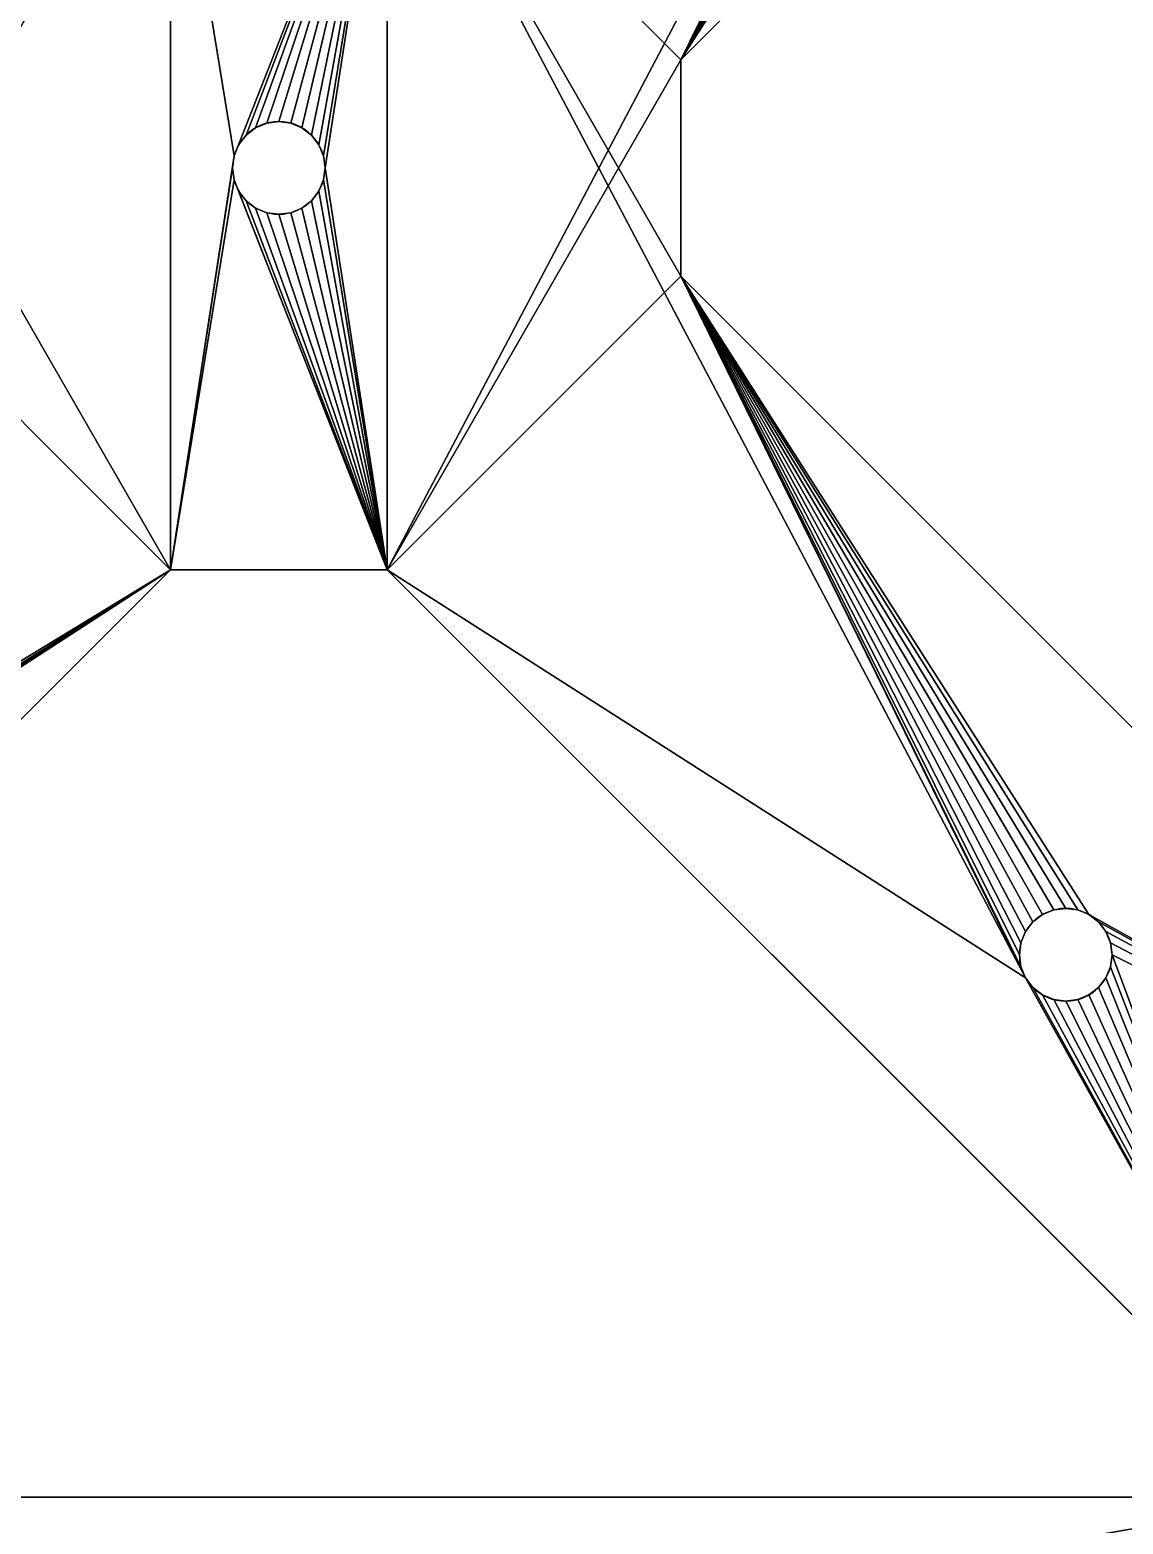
# Model space of a CAD drawing. Extents: x 0 to 166, y 0 to 166.
# Drawn here: x 74.95 to 110.31, y 39.13 to 87.46 of the extents above; entities that cross this region are included whole.
import ezdxf

# ---------------------------------------------------------------- set-up
doc = ezdxf.new("R2010")
doc.units = 0
doc.header["$MEASUREMENT"] = 0
doc.layers.get('0').update_dxf_attribs({"color": 13, "linetype": 'CONTINUOUS'})

msp = doc.modelspace()

# ---------------------------------------------------------------- linework, layer by layer
for p, q in [((126, 116.5), (96, 86.5)), ((126, 116.5, 2), (96, 86.5, 2)), ((96, 86.5), (96, 79.5)), ((96, 86.5), (96, 86.5, 2)), ((96, 86.5, 2), (96, 79.5, 2)), ((82.25, 84.299), (82.25, 84.299, 2)), ((82.612, 84.449), (82.612, 84.449, 2)), ((83, 84.5), (83, 84.5, 2)), ((83.388, 84.449), (83.388, 84.449, 2)), ((83.75, 84.299), (83.75, 84.299, 2)), ((81.701, 83.75), (81.701, 83.75, 2)), ((81.939, 84.061), (81.939, 84.061, 2)), ((84.061, 84.061), (84.061, 84.061, 2)), ((84.299, 83.75), (84.299, 83.75, 2)), ((81.551, 83.388), (81.551, 83.388, 2)), ((84.449, 83.388), (84.449, 83.388, 2)), ((81.5, 83), (81.5, 83, 2)), ((84.5, 83), (84.5, 83, 2)), ((81.551, 82.612), (81.551, 82.612, 2)), ((81.701, 82.25), (81.701, 82.25, 2)), ((84.299, 82.25), (84.299, 82.25, 2)), ((84.449, 82.612), (84.449, 82.612, 2)), ((81.939, 81.939), (81.939, 81.939, 2)), ((82.25, 81.701), (82.25, 81.701, 2)), ((83.75, 81.701), (83.75, 81.701, 2)), ((84.061, 81.939), (84.061, 81.939, 2)), ((82.612, 81.551), (82.612, 81.551, 2)), ((83, 81.5), (83, 81.5, 2)), ((83.388, 81.551), (83.388, 81.551, 2)), ((96, 79.5), (96, 79.5, 2)), ((96, 79.5), (126, 49.5)), ((96, 79.5, 2), (126, 49.5, 2)), ((79.5, 70), (49.5, 40)), ((79.5, 70, 2), (49.5, 40, 2)), ((86.5, 70), (79.5, 70)), ((86.5, 70, 2), (79.5, 70, 2)), ((79.5, 70), (79.5, 70, 2)), ((86.5, 70), (116.5, 40)), ((86.5, 70, 2), (116.5, 40, 2)), ((86.5, 70), (86.5, 70, 2)), ((108.068, 58.993), (108.068, 58.993, 2)), ((108.456, 59.044), (108.456, 59.044, 2)), ((108.844, 58.993), (108.844, 58.993, 2)), ((107.395, 58.605), (107.395, 58.605, 2)), ((107.706, 58.843), (107.706, 58.843, 2)), ((109.206, 58.843), (109.206, 58.843, 2)), ((109.517, 58.605), (109.517, 58.605, 2)), ((107.157, 58.294), (107.157, 58.294, 2)), ((109.755, 58.294), (109.755, 58.294, 2)), ((106.956, 57.544), (106.956, 57.544, 2)), ((107.007, 57.932), (107.007, 57.932, 2)), ((109.905, 57.932), (109.905, 57.932, 2)), ((109.956, 57.544), (109.956, 57.544, 2)), ((107.007, 57.156), (107.007, 57.156, 2)), ((109.905, 57.156), (109.905, 57.156, 2)), ((107.157, 56.794), (107.157, 56.794, 2)), ((109.755, 56.794), (109.755, 56.794, 2)), ((107.395, 56.483), (107.395, 56.483, 2)), ((107.706, 56.245), (107.706, 56.245, 2)), ((108.068, 56.095), (108.068, 56.095, 2)), ((108.844, 56.095), (108.844, 56.095, 2)), ((109.206, 56.245), (109.206, 56.245, 2)), ((109.517, 56.483), (109.517, 56.483, 2)), ((108.456, 56.044), (108.456, 56.044, 2)), ((116.5, 40), (49.5, 40)), ((116.5, 40, 2), (49.5, 40, 2))]:
    msp.add_line(p, q)
for centre in [(83, 83), (83, 83, 2)]:
    msp.add_circle(centre, 83)
at = {"extrusion": (0, 0, -1)}
for centre in [(-83, 83, -2), (-83, 83), (-108.456, 57.544), (-108.456, 57.544, -2)]:
    msp.add_circle(centre, 1.5, dxfattribs=at)

# ---------------------------------------------------------------- meshes
mesh = msp.add_polyface()
corners = [(49.5, 126), (56.095, 108.844), (56.044, 108.456), (58.294, 109.755), (79.5, 96), (58.605, 109.517), (58.843, 109.206), (58.993, 108.844), (59.044, 108.456), (70, 86.5), (70, 79.5), (42.341, 121.537), (42.652, 121.299), (43.014, 121.149), (43.402, 121.098), (43.79, 121.149), (44.152, 121.299), (44.463, 121.537), (44.701, 121.848), (44.851, 122.21), (44.902, 122.598), (56.245, 107.706), (56.095, 108.068), (56.483, 107.395), (56.794, 107.157), (57.156, 107.007), (57.544, 106.956), (57.932, 107.007), (58.294, 107.157), (58.605, 107.395), (58.843, 107.706), (58.993, 108.068), (79.5, 70), (81.551, 83.388), (86.5, 96), (81.701, 83.75), (81.939, 84.061), (82.25, 84.299), (82.612, 84.449)]
mesh.append_faces([[corners[k] for k in face] for face in [(3, 4, 5), (5, 4, 6), (6, 4, 7), (7, 4, 8), (9, 4, 10), (21, 20, 22), (22, 0, 2), (33, 34, 35), (35, 34, 36), (36, 34, 37), (37, 34, 38)]], dxfattribs={"vtx0": -1, "vtx1": -1})
mesh.append_faces([[corners[k] for k in face] for face in [(8, 4, 9), (9, 20, 21), (32, 4, 33)]], dxfattribs={"vtx0": -1, "vtx1": -1, "vtx2": -1})
mesh.append_faces([[corners[k] for k in face] for face in [(0, 1, 2), (3, 0, 4), (9, 11, 12), (9, 12, 13), (9, 13, 14), (9, 14, 15), (9, 15, 16), (9, 16, 17), (9, 17, 18), (9, 18, 19), (9, 19, 20), (9, 21, 23), (9, 23, 24), (9, 24, 25), (9, 25, 26), (9, 26, 27), (9, 27, 28), (9, 28, 29), (9, 29, 30), (9, 30, 31), (9, 31, 8), (33, 4, 34)]], dxfattribs={"vtx0": -1, "vtx2": -1})
mesh = msp.add_polyface()
corners = [(70, 86.5, 2), (79.5, 70, 2), (79.5, 96, 2), (81.551, 83.388, 2), (86.5, 96, 2), (81.701, 83.75, 2), (81.939, 84.061, 2), (82.25, 84.299, 2), (82.612, 84.449, 2), (42.341, 121.537, 2), (42.652, 121.299, 2), (43.014, 121.149, 2), (43.402, 121.098, 2), (43.79, 121.149, 2), (44.152, 121.299, 2), (44.463, 121.537, 2), (44.701, 121.848, 2), (44.851, 122.21, 2), (44.902, 122.598, 2), (56.245, 107.706, 2), (56.095, 108.068, 2), (49.5, 126, 2), (56.044, 108.456, 2), (56.483, 107.395, 2), (56.794, 107.157, 2), (57.156, 107.007, 2), (57.544, 106.956, 2), (57.932, 107.007, 2), (58.294, 107.157, 2), (58.605, 107.395, 2), (58.843, 107.706, 2), (58.993, 108.068, 2), (59.044, 108.456, 2), (58.294, 109.755, 2), (56.095, 108.844, 2), (58.605, 109.517, 2), (58.843, 109.206, 2), (58.993, 108.844, 2)]
mesh.append_faces([[corners[k] for k in face] for face in [(2, 3, 4), (9, 0, 10), (10, 0, 11), (11, 0, 12), (12, 0, 13), (13, 0, 14), (14, 0, 15), (15, 0, 16), (16, 0, 17), (17, 0, 18), (19, 0, 23), (23, 0, 24), (24, 0, 25), (25, 0, 26), (26, 0, 27), (27, 0, 28), (28, 0, 29), (29, 0, 30), (30, 0, 31), (31, 0, 32), (21, 33, 2), (34, 21, 22)]], dxfattribs={"vtx0": -1, "vtx1": -1})
mesh.append_faces([[corners[k] for k in face] for face in [(0, 1, 2), (2, 1, 3), (18, 0, 19), (2, 32, 0)]], dxfattribs={"vtx0": -1, "vtx1": -1, "vtx2": -1})
mesh.append_faces([[corners[k] for k in face] for face in [(4, 3, 5), (4, 5, 6), (4, 6, 7), (4, 7, 8), (18, 19, 20), (21, 20, 22), (2, 33, 35), (2, 35, 36), (2, 36, 37), (2, 37, 32)]], dxfattribs={"vtx0": -1, "vtx2": -1})
mesh = msp.add_polyface()
corners = [(96, 86.5), (109.206, 107.157), (126, 116.5), (108.844, 107.007), (108.456, 106.956), (108.068, 107.007), (107.706, 107.157), (107.395, 107.395), (107.157, 107.706), (107.007, 108.068), (106.956, 108.456), (109.517, 107.395), (109.755, 107.706), (109.905, 108.068), (109.956, 108.456), (116.5, 126), (86.5, 70), (86.5, 96), (107.157, 109.206), (107.007, 108.844), (107.395, 109.517), (107.706, 109.755), (108.068, 109.905), (108.456, 109.956), (108.844, 109.905), (109.206, 109.755), (109.517, 109.517), (109.755, 109.206), (109.905, 108.844), (82.612, 84.449), (83, 84.5), (83.388, 84.449), (83.75, 84.299), (84.061, 84.061), (84.299, 83.75), (84.449, 83.388), (84.5, 83)]
mesh.append_faces([[corners[k] for k in face] for face in [(0, 1, 2), (1, 0, 3), (3, 0, 4), (4, 0, 5), (5, 0, 6), (6, 0, 7), (7, 0, 8), (8, 0, 9), (9, 0, 10), (18, 15, 20), (20, 15, 21), (21, 15, 22), (22, 15, 23), (23, 15, 24), (24, 15, 25), (25, 15, 26), (26, 15, 27), (27, 15, 28), (28, 15, 14), (29, 17, 30), (30, 17, 31), (31, 17, 32), (32, 17, 33), (33, 17, 34), (34, 17, 35), (35, 17, 36)]], dxfattribs={"vtx0": -1, "vtx1": -1})
mesh.append_faces([[corners[k] for k in face] for face in [(2, 14, 15), (16, 17, 18), (16, 18, 0)]], dxfattribs={"vtx0": -1, "vtx1": -1, "vtx2": -1})
mesh.append_faces([[corners[k] for k in face] for face in [(2, 1, 11), (2, 11, 12), (2, 12, 13), (2, 13, 14), (18, 17, 15), (0, 18, 19), (0, 19, 10)]], dxfattribs={"vtx0": -1, "vtx2": -1})
mesh = msp.add_polyface()
corners = [(86.5, 96, 2), (82.612, 84.449, 2), (83, 84.5, 2), (83.388, 84.449, 2), (83.75, 84.299, 2), (84.061, 84.061, 2), (84.299, 83.75, 2), (84.449, 83.388, 2), (84.5, 83, 2), (107.157, 109.206, 2), (116.5, 126, 2), (96, 86.5, 2), (96, 79.5, 2), (107.007, 108.844, 2), (106.956, 108.456, 2), (107.395, 109.517, 2), (107.706, 109.755, 2), (108.068, 109.905, 2), (108.456, 109.956, 2), (108.844, 109.905, 2), (109.206, 109.755, 2), (109.517, 109.517, 2), (109.755, 109.206, 2), (109.905, 108.844, 2), (109.956, 108.456, 2), (107.007, 108.068, 2), (107.157, 107.706, 2), (107.395, 107.395, 2), (107.706, 107.157, 2), (108.068, 107.007, 2), (108.456, 106.956, 2), (108.844, 107.007, 2), (109.206, 107.157, 2), (126, 116.5, 2), (109.517, 107.395, 2), (109.755, 107.706, 2), (109.905, 108.068, 2)]
mesh.append_faces([[corners[k] for k in face] for face in [(0, 9, 10), (11, 0, 12), (9, 11, 13), (13, 11, 14), (25, 11, 26), (26, 11, 27), (27, 11, 28), (28, 11, 29), (29, 11, 30), (30, 11, 31), (31, 11, 32), (32, 33, 34), (34, 33, 35), (35, 33, 36), (36, 33, 24)]], dxfattribs={"vtx0": -1, "vtx1": -1})
mesh.append_faces([[corners[k] for k in face] for face in [(9, 0, 11), (24, 33, 10)]], dxfattribs={"vtx0": -1, "vtx1": -1, "vtx2": -1})
mesh.append_faces([[corners[k] for k in face] for face in [(0, 1, 2), (0, 2, 3), (0, 3, 4), (0, 4, 5), (0, 5, 6), (0, 6, 7), (0, 7, 8), (10, 9, 15), (10, 15, 16), (10, 16, 17), (10, 17, 18), (10, 18, 19), (10, 19, 20), (10, 20, 21), (10, 21, 22), (10, 22, 23), (10, 23, 24), (11, 25, 14), (32, 11, 33)]], dxfattribs={"vtx0": -1, "vtx2": -1})
mesh = msp.add_polyface()
corners = [(126, 116.5), (96, 86.5, 2), (96, 86.5), (126, 116.5, 2)]
mesh.append_faces([[corners[k] for k in face] for face in [(0, 1, 2), (1, 0, 3)]], dxfattribs={"vtx0": -1})
mesh = msp.add_polyface()
corners = [(79.5, 70), (81.551, 82.612), (86.5, 70), (81.5, 83), (81.701, 82.25), (81.939, 81.939), (82.25, 81.701), (82.612, 81.551), (42.652, 44.701), (70, 79.5), (43.014, 44.851), (43.402, 44.902), (43.79, 44.851), (44.152, 44.701), (44.463, 44.463), (44.701, 44.152), (44.851, 43.79), (44.902, 43.402), (56.245, 58.294), (56.095, 57.932), (49.5, 40), (56.044, 57.544), (56.483, 58.605), (56.794, 58.843), (57.156, 58.993), (57.544, 59.044), (57.932, 58.993), (58.294, 58.843), (58.605, 58.605), (58.843, 58.294), (58.993, 57.932), (59.044, 57.544), (58.294, 56.245), (56.095, 57.156), (58.605, 56.483), (58.843, 56.794), (58.993, 57.156), (79.5, 96), (81.551, 83.388)]
mesh.append_faces([[corners[k] for k in face] for face in [(0, 1, 2), (1, 0, 3), (8, 9, 10), (10, 9, 11), (11, 9, 12), (12, 9, 13), (13, 9, 14), (14, 9, 15), (15, 9, 16), (16, 9, 17), (18, 9, 22), (22, 9, 23), (23, 9, 24), (24, 9, 25), (25, 9, 26), (26, 9, 27), (27, 9, 28), (28, 9, 29), (29, 9, 30), (30, 9, 31), (20, 32, 0), (33, 20, 21)]], dxfattribs={"vtx0": -1, "vtx1": -1})
mesh.append_faces([[corners[k] for k in face] for face in [(17, 9, 18), (0, 31, 9), (0, 9, 37)]], dxfattribs={"vtx0": -1, "vtx1": -1, "vtx2": -1})
mesh.append_faces([[corners[k] for k in face] for face in [(2, 1, 4), (2, 4, 5), (2, 5, 6), (2, 6, 7), (17, 18, 19), (20, 19, 21), (0, 32, 34), (0, 34, 35), (0, 35, 36), (0, 36, 31), (0, 38, 3)]], dxfattribs={"vtx0": -1, "vtx2": -1})
mesh = msp.add_polyface()
corners = [(86.5, 70), (82.612, 81.551), (83, 81.5), (83.388, 81.551), (83.75, 81.701), (84.061, 81.939), (84.299, 82.25), (84.449, 82.612), (84.5, 83), (86.5, 96), (107.157, 56.794), (116.5, 40), (96, 79.5), (96, 86.5), (107.007, 57.156), (106.956, 57.544), (107.395, 56.483), (107.706, 56.245), (108.068, 56.095), (108.456, 56.044), (108.844, 56.095), (109.206, 56.245), (109.517, 56.483), (109.755, 56.794), (109.905, 57.156), (109.956, 57.544), (107.007, 57.932), (107.157, 58.294), (107.395, 58.605), (107.706, 58.843), (108.068, 58.993), (108.456, 59.044), (108.844, 58.993), (109.206, 58.843), (126, 49.5), (109.517, 58.605), (109.755, 58.294), (109.905, 57.932)]
mesh.append_faces([[corners[k] for k in face] for face in [(0, 10, 11), (12, 0, 13), (10, 12, 14), (14, 12, 15), (26, 12, 27), (27, 12, 28), (28, 12, 29), (29, 12, 30), (30, 12, 31), (31, 12, 32), (32, 12, 33), (33, 34, 35), (35, 34, 36), (36, 34, 37), (37, 34, 25)]], dxfattribs={"vtx0": -1, "vtx1": -1})
mesh.append_faces([[corners[k] for k in face] for face in [(0, 8, 9), (10, 0, 12)]], dxfattribs={"vtx0": -1, "vtx1": -1, "vtx2": -1})
mesh.append_faces([[corners[k] for k in face] for face in [(0, 1, 2), (0, 2, 3), (0, 3, 4), (0, 4, 5), (0, 5, 6), (0, 6, 7), (0, 7, 8), (11, 10, 16), (11, 16, 17), (11, 17, 18), (11, 18, 19), (11, 19, 20), (11, 20, 21), (11, 21, 22), (11, 22, 23), (11, 23, 24), (11, 24, 25), (12, 26, 15), (33, 12, 34)]], dxfattribs={"vtx0": -1, "vtx2": -1})
mesh = msp.add_polyface()
corners = [(86.5, 96, 2), (84.5, 83, 2), (86.5, 70, 2), (107.157, 56.794, 2), (116.5, 40, 2), (96, 79.5, 2), (107.007, 57.156, 2), (106.956, 57.544, 2), (107.395, 56.483, 2), (107.706, 56.245, 2), (108.068, 56.095, 2), (108.456, 56.044, 2), (108.844, 56.095, 2), (109.206, 56.245, 2), (109.517, 56.483, 2), (109.755, 56.794, 2), (109.905, 57.156, 2), (109.956, 57.544, 2), (109.206, 58.843, 2), (126, 49.5, 2), (108.844, 58.993, 2), (108.456, 59.044, 2), (108.068, 58.993, 2), (107.706, 58.843, 2), (107.395, 58.605, 2), (107.157, 58.294, 2), (107.007, 57.932, 2), (109.517, 58.605, 2), (109.755, 58.294, 2), (109.905, 57.932, 2), (82.612, 81.551, 2), (83, 81.5, 2), (83.388, 81.551, 2), (83.75, 81.701, 2), (84.061, 81.939, 2), (84.299, 82.25, 2), (84.449, 82.612, 2)]
mesh.append_faces([[corners[k] for k in face] for face in [(3, 4, 8), (8, 4, 9), (9, 4, 10), (10, 4, 11), (11, 4, 12), (12, 4, 13), (13, 4, 14), (14, 4, 15), (15, 4, 16), (16, 4, 17), (5, 18, 19), (18, 5, 20), (20, 5, 21), (21, 5, 22), (22, 5, 23), (23, 5, 24), (24, 5, 25), (25, 5, 26), (26, 5, 7), (30, 2, 31), (31, 2, 32), (32, 2, 33), (33, 2, 34), (34, 2, 35), (35, 2, 36), (36, 2, 1)]], dxfattribs={"vtx0": -1, "vtx1": -1})
mesh.append_faces([[corners[k] for k in face] for face in [(0, 1, 2), (0, 2, 3), (0, 3, 5)]], dxfattribs={"vtx0": -1, "vtx1": -1, "vtx2": -1})
mesh.append_faces([[corners[k] for k in face] for face in [(3, 2, 4), (5, 3, 6), (5, 6, 7), (19, 18, 27), (19, 27, 28), (19, 28, 29), (19, 29, 17)]], dxfattribs={"vtx0": -1, "vtx2": -1})
mesh = msp.add_polyface()
corners = [(49.5, 40, 2), (56.095, 57.156, 2), (56.044, 57.544, 2), (58.294, 56.245, 2), (79.5, 70, 2), (58.605, 56.483, 2), (58.843, 56.794, 2), (58.993, 57.156, 2), (59.044, 57.544, 2), (70, 79.5, 2), (70, 86.5, 2), (81.551, 83.388, 2), (81.5, 83, 2), (81.551, 82.612, 2), (86.5, 70, 2), (81.701, 82.25, 2), (81.939, 81.939, 2), (82.25, 81.701, 2), (82.612, 81.551, 2), (42.652, 44.701, 2), (43.014, 44.851, 2), (43.402, 44.902, 2), (43.79, 44.851, 2), (44.152, 44.701, 2), (44.463, 44.463, 2), (44.701, 44.152, 2), (44.851, 43.79, 2), (44.902, 43.402, 2), (56.245, 58.294, 2), (56.095, 57.932, 2), (56.483, 58.605, 2), (56.794, 58.843, 2), (57.156, 58.993, 2), (57.544, 59.044, 2), (57.932, 58.993, 2), (58.294, 58.843, 2), (58.605, 58.605, 2), (58.843, 58.294, 2), (58.993, 57.932, 2)]
mesh.append_faces([[corners[k] for k in face] for face in [(3, 4, 5), (5, 4, 6), (6, 4, 7), (7, 4, 8), (9, 4, 10), (11, 4, 12), (13, 14, 15), (15, 14, 16), (16, 14, 17), (17, 14, 18), (28, 27, 29), (29, 0, 2)]], dxfattribs={"vtx0": -1, "vtx1": -1})
mesh.append_faces([[corners[k] for k in face] for face in [(8, 4, 9), (9, 27, 28)]], dxfattribs={"vtx0": -1, "vtx1": -1, "vtx2": -1})
mesh.append_faces([[corners[k] for k in face] for face in [(0, 1, 2), (3, 0, 4), (4, 13, 12), (13, 4, 14), (9, 19, 20), (9, 20, 21), (9, 21, 22), (9, 22, 23), (9, 23, 24), (9, 24, 25), (9, 25, 26), (9, 26, 27), (9, 28, 30), (9, 30, 31), (9, 31, 32), (9, 32, 33), (9, 33, 34), (9, 34, 35), (9, 35, 36), (9, 36, 37), (9, 37, 38), (9, 38, 8)]], dxfattribs={"vtx0": -1, "vtx2": -1})
mesh = msp.add_polyface()
corners = [(96, 86.5), (96, 79.5, 2), (96, 79.5), (96, 86.5, 2)]
mesh.append_faces([[corners[k] for k in face] for face in [(0, 1, 2), (1, 0, 3)]], dxfattribs={"vtx0": -1})
mesh = msp.add_polyface()
corners = [(82.25, 84.299, 2), (81.939, 84.061), (82.25, 84.299), (81.939, 84.061, 2)]
mesh.append_faces([[corners[k] for k in face] for face in [(0, 1, 2), (1, 0, 3)]], dxfattribs={"vtx0": -1})
mesh = msp.add_polyface()
corners = [(82.612, 84.449, 2), (82.25, 84.299), (82.612, 84.449), (82.25, 84.299, 2)]
mesh.append_faces([[corners[k] for k in face] for face in [(0, 1, 2), (1, 0, 3)]], dxfattribs={"vtx0": -1})
mesh = msp.add_polyface()
corners = [(83, 84.5, 2), (82.612, 84.449), (83, 84.5), (82.612, 84.449, 2)]
mesh.append_faces([[corners[k] for k in face] for face in [(0, 1, 2), (1, 0, 3)]], dxfattribs={"vtx0": -1})
mesh = msp.add_polyface()
corners = [(83.388, 84.449, 2), (83, 84.5), (83.388, 84.449), (83, 84.5, 2)]
mesh.append_faces([[corners[k] for k in face] for face in [(0, 1, 2), (1, 0, 3)]], dxfattribs={"vtx0": -1})
mesh = msp.add_polyface()
corners = [(83.75, 84.299, 2), (83.388, 84.449), (83.75, 84.299), (83.388, 84.449, 2)]
mesh.append_faces([[corners[k] for k in face] for face in [(0, 1, 2), (1, 0, 3)]], dxfattribs={"vtx0": -1})
mesh = msp.add_polyface()
corners = [(84.061, 84.061, 2), (83.75, 84.299), (84.061, 84.061), (83.75, 84.299, 2)]
mesh.append_faces([[corners[k] for k in face] for face in [(0, 1, 2), (1, 0, 3)]], dxfattribs={"vtx0": -1})
mesh = msp.add_polyface()
corners = [(81.701, 83.75), (81.551, 83.388, 2), (81.551, 83.388), (81.701, 83.75, 2)]
mesh.append_faces([[corners[k] for k in face] for face in [(0, 1, 2), (1, 0, 3)]], dxfattribs={"vtx0": -1})
mesh = msp.add_polyface()
corners = [(81.939, 84.061), (81.701, 83.75, 2), (81.701, 83.75), (81.939, 84.061, 2)]
mesh.append_faces([[corners[k] for k in face] for face in [(0, 1, 2), (1, 0, 3)]], dxfattribs={"vtx0": -1})
mesh = msp.add_polyface()
corners = [(84.061, 84.061, 2), (84.299, 83.75), (84.299, 83.75, 2), (84.061, 84.061)]
mesh.append_faces([[corners[k] for k in face] for face in [(0, 1, 2), (1, 0, 3)]], dxfattribs={"vtx0": -1})
mesh = msp.add_polyface()
corners = [(84.299, 83.75, 2), (84.449, 83.388), (84.449, 83.388, 2), (84.299, 83.75)]
mesh.append_faces([[corners[k] for k in face] for face in [(0, 1, 2), (1, 0, 3)]], dxfattribs={"vtx0": -1})
mesh = msp.add_polyface()
corners = [(81.551, 83.388), (81.5, 83, 2), (81.5, 83), (81.551, 83.388, 2)]
mesh.append_faces([[corners[k] for k in face] for face in [(0, 1, 2), (1, 0, 3)]], dxfattribs={"vtx0": -1})
mesh = msp.add_polyface()
corners = [(84.449, 83.388, 2), (84.5, 83), (84.5, 83, 2), (84.449, 83.388)]
mesh.append_faces([[corners[k] for k in face] for face in [(0, 1, 2), (1, 0, 3)]], dxfattribs={"vtx0": -1})
mesh = msp.add_polyface()
corners = [(81.5, 83), (81.551, 82.612, 2), (81.551, 82.612), (81.5, 83, 2)]
mesh.append_faces([[corners[k] for k in face] for face in [(0, 1, 2), (1, 0, 3)]], dxfattribs={"vtx0": -1})
mesh = msp.add_polyface()
corners = [(84.5, 83, 2), (84.449, 82.612), (84.449, 82.612, 2), (84.5, 83)]
mesh.append_faces([[corners[k] for k in face] for face in [(0, 1, 2), (1, 0, 3)]], dxfattribs={"vtx0": -1})
mesh = msp.add_polyface()
corners = [(81.551, 82.612), (81.701, 82.25, 2), (81.701, 82.25), (81.551, 82.612, 2)]
mesh.append_faces([[corners[k] for k in face] for face in [(0, 1, 2), (1, 0, 3)]], dxfattribs={"vtx0": -1})
mesh = msp.add_polyface()
corners = [(81.701, 82.25), (81.939, 81.939, 2), (81.939, 81.939), (81.701, 82.25, 2)]
mesh.append_faces([[corners[k] for k in face] for face in [(0, 1, 2), (1, 0, 3)]], dxfattribs={"vtx0": -1})
mesh = msp.add_polyface()
corners = [(84.299, 82.25, 2), (84.061, 81.939), (84.061, 81.939, 2), (84.299, 82.25)]
mesh.append_faces([[corners[k] for k in face] for face in [(0, 1, 2), (1, 0, 3)]], dxfattribs={"vtx0": -1})
mesh = msp.add_polyface()
corners = [(84.449, 82.612, 2), (84.299, 82.25), (84.299, 82.25, 2), (84.449, 82.612)]
mesh.append_faces([[corners[k] for k in face] for face in [(0, 1, 2), (1, 0, 3)]], dxfattribs={"vtx0": -1})
mesh = msp.add_polyface()
corners = [(81.939, 81.939, 2), (82.25, 81.701), (81.939, 81.939), (82.25, 81.701, 2)]
mesh.append_faces([[corners[k] for k in face] for face in [(0, 1, 2), (1, 0, 3)]], dxfattribs={"vtx0": -1})
mesh = msp.add_polyface()
corners = [(82.25, 81.701, 2), (82.612, 81.551), (82.25, 81.701), (82.612, 81.551, 2)]
mesh.append_faces([[corners[k] for k in face] for face in [(0, 1, 2), (1, 0, 3)]], dxfattribs={"vtx0": -1})
mesh = msp.add_polyface()
corners = [(83.388, 81.551, 2), (83.75, 81.701), (83.388, 81.551), (83.75, 81.701, 2)]
mesh.append_faces([[corners[k] for k in face] for face in [(0, 1, 2), (1, 0, 3)]], dxfattribs={"vtx0": -1})
mesh = msp.add_polyface()
corners = [(83.75, 81.701, 2), (84.061, 81.939), (83.75, 81.701), (84.061, 81.939, 2)]
mesh.append_faces([[corners[k] for k in face] for face in [(0, 1, 2), (1, 0, 3)]], dxfattribs={"vtx0": -1})
mesh = msp.add_polyface()
corners = [(82.612, 81.551, 2), (83, 81.5), (82.612, 81.551), (83, 81.5, 2)]
mesh.append_faces([[corners[k] for k in face] for face in [(0, 1, 2), (1, 0, 3)]], dxfattribs={"vtx0": -1})
mesh = msp.add_polyface()
corners = [(83, 81.5, 2), (83.388, 81.551), (83, 81.5), (83.388, 81.551, 2)]
mesh.append_faces([[corners[k] for k in face] for face in [(0, 1, 2), (1, 0, 3)]], dxfattribs={"vtx0": -1})
mesh = msp.add_polyface()
corners = [(96, 79.5), (126, 49.5, 2), (126, 49.5), (96, 79.5, 2)]
mesh.append_faces([[corners[k] for k in face] for face in [(0, 1, 2), (1, 0, 3)]], dxfattribs={"vtx0": -1})
mesh = msp.add_polyface()
corners = [(79.5, 70, 2), (49.5, 40), (79.5, 70), (49.5, 40, 2)]
mesh.append_faces([[corners[k] for k in face] for face in [(0, 1, 2), (1, 0, 3)]], dxfattribs={"vtx0": -1})
mesh = msp.add_polyface()
corners = [(86.5, 70, 2), (79.5, 70), (86.5, 70), (79.5, 70, 2)]
mesh.append_faces([[corners[k] for k in face] for face in [(0, 1, 2), (1, 0, 3)]], dxfattribs={"vtx0": -1})
mesh = msp.add_polyface()
corners = [(86.5, 70, 2), (116.5, 40), (116.5, 40, 2), (86.5, 70)]
mesh.append_faces([[corners[k] for k in face] for face in [(0, 1, 2), (1, 0, 3)]], dxfattribs={"vtx0": -1})
mesh = msp.add_polyface()
corners = [(108.068, 58.993, 2), (107.706, 58.843), (108.068, 58.993), (107.706, 58.843, 2)]
mesh.append_faces([[corners[k] for k in face] for face in [(0, 1, 2), (1, 0, 3)]], dxfattribs={"vtx0": -1})
mesh = msp.add_polyface()
corners = [(108.456, 59.044, 2), (108.068, 58.993), (108.456, 59.044), (108.068, 58.993, 2)]
mesh.append_faces([[corners[k] for k in face] for face in [(0, 1, 2), (1, 0, 3)]], dxfattribs={"vtx0": -1})
mesh = msp.add_polyface()
corners = [(108.844, 58.993, 2), (108.456, 59.044), (108.844, 58.993), (108.456, 59.044, 2)]
mesh.append_faces([[corners[k] for k in face] for face in [(0, 1, 2), (1, 0, 3)]], dxfattribs={"vtx0": -1})
mesh = msp.add_polyface()
corners = [(109.206, 58.843, 2), (108.844, 58.993), (109.206, 58.843), (108.844, 58.993, 2)]
mesh.append_faces([[corners[k] for k in face] for face in [(0, 1, 2), (1, 0, 3)]], dxfattribs={"vtx0": -1})
mesh = msp.add_polyface()
corners = [(107.395, 58.605), (107.157, 58.294, 2), (107.157, 58.294), (107.395, 58.605, 2)]
mesh.append_faces([[corners[k] for k in face] for face in [(0, 1, 2), (1, 0, 3)]], dxfattribs={"vtx0": -1})
mesh = msp.add_polyface()
corners = [(107.706, 58.843, 2), (107.395, 58.605), (107.706, 58.843), (107.395, 58.605, 2)]
mesh.append_faces([[corners[k] for k in face] for face in [(0, 1, 2), (1, 0, 3)]], dxfattribs={"vtx0": -1})
mesh = msp.add_polyface()
corners = [(109.517, 58.605, 2), (109.206, 58.843), (109.517, 58.605), (109.206, 58.843, 2)]
mesh.append_faces([[corners[k] for k in face] for face in [(0, 1, 2), (1, 0, 3)]], dxfattribs={"vtx0": -1})
mesh = msp.add_polyface()
corners = [(109.517, 58.605, 2), (109.755, 58.294), (109.755, 58.294, 2), (109.517, 58.605)]
mesh.append_faces([[corners[k] for k in face] for face in [(0, 1, 2), (1, 0, 3)]], dxfattribs={"vtx0": -1})
mesh = msp.add_polyface()
corners = [(107.157, 58.294), (107.007, 57.932, 2), (107.007, 57.932), (107.157, 58.294, 2)]
mesh.append_faces([[corners[k] for k in face] for face in [(0, 1, 2), (1, 0, 3)]], dxfattribs={"vtx0": -1})
mesh = msp.add_polyface()
corners = [(109.755, 58.294, 2), (109.905, 57.932), (109.905, 57.932, 2), (109.755, 58.294)]
mesh.append_faces([[corners[k] for k in face] for face in [(0, 1, 2), (1, 0, 3)]], dxfattribs={"vtx0": -1})
mesh = msp.add_polyface()
corners = [(121.098, 43.402), (122.126, 9.801), (119.71, 8.56), (59, 30), (116.5, 40), (107, 30), (107.094, 3.574), (109.679, 4.405), (112.237, 5.32), (114.763, 6.318), (117.255, 7.398), (82.612, 6.449), (107, 10), (83, 6.5), (83.388, 6.449), (83.75, 6.299), (84.061, 6.061), (84.299, 5.75), (84.449, 5.388), (84.5, 5), (85.716, 0.044), (88.428, 0.178), (91.135, 0.4), (93.834, 0.71), (96.52, 1.109), (99.192, 1.595), (101.847, 2.168), (104.482, 2.828), (109.956, 57.544), (126, 49.5), (121.537, 44.463), (121.299, 44.152), (121.149, 43.79), (83, 0), (83.388, 3.551), (83.75, 3.701), (84.061, 3.939), (84.299, 4.25), (84.449, 4.612)]
mesh.append_faces([[corners[k] for k in face] for face in [(3, 4, 5), (6, 4, 7), (7, 4, 8), (8, 4, 9), (9, 4, 10), (11, 12, 13), (13, 12, 14), (14, 12, 15), (15, 12, 16), (16, 12, 17), (17, 12, 18), (18, 12, 19), (20, 12, 21), (21, 12, 22), (22, 12, 23), (23, 12, 24), (24, 12, 25), (25, 12, 26), (26, 12, 27), (27, 12, 6), (10, 0, 2), (33, 34, 20)]], dxfattribs={"vtx0": -1, "vtx1": -1})
mesh.append_faces([[corners[k] for k in face] for face in [(5, 4, 6), (19, 12, 20), (28, 29, 4), (4, 0, 10)]], dxfattribs={"vtx0": -1, "vtx1": -1, "vtx2": -1})
mesh.append_faces([[corners[k] for k in face] for face in [(0, 1, 2), (6, 12, 5), (4, 30, 31), (4, 31, 32), (4, 32, 0), (20, 34, 35), (20, 35, 36), (20, 36, 37), (20, 37, 38), (20, 38, 19)]], dxfattribs={"vtx0": -1, "vtx2": -1})
mesh = msp.add_polyface()
corners = [(107, 10, 2), (82.612, 6.449, 2), (83, 6.5, 2), (83.388, 6.449, 2), (83.75, 6.299, 2), (84.061, 6.061, 2), (84.299, 5.75, 2), (84.449, 5.388, 2), (84.5, 5, 2), (85.716, 0.044, 2), (88.428, 0.178, 2), (91.135, 0.4, 2), (93.834, 0.71, 2), (96.52, 1.109, 2), (99.192, 1.595, 2), (101.847, 2.168, 2), (104.482, 2.828, 2), (107.094, 3.574, 2), (107, 30, 2), (116.5, 40, 2), (59, 30, 2), (109.679, 4.405, 2), (112.237, 5.32, 2), (114.763, 6.318, 2), (117.255, 7.398, 2), (122.126, 9.801, 2), (121.098, 43.402, 2), (119.71, 8.56, 2), (126, 49.5, 2), (109.956, 57.544, 2), (121.537, 44.463, 2), (121.299, 44.152, 2), (121.149, 43.79, 2), (83.388, 3.551, 2), (83, 0, 2), (83.75, 3.701, 2), (84.061, 3.939, 2), (84.299, 4.25, 2), (84.449, 4.612, 2)]
mesh.append_faces([[corners[k] for k in face] for face in [(0, 17, 18), (25, 26, 27), (30, 19, 31), (31, 19, 32), (32, 19, 26), (33, 9, 35), (35, 9, 36), (36, 9, 37), (37, 9, 38), (38, 9, 8)]], dxfattribs={"vtx0": -1, "vtx1": -1})
mesh.append_faces([[corners[k] for k in face] for face in [(0, 8, 9), (19, 18, 17), (28, 29, 19), (26, 19, 24)]], dxfattribs={"vtx0": -1, "vtx1": -1, "vtx2": -1})
mesh.append_faces([[corners[k] for k in face] for face in [(0, 1, 2), (0, 2, 3), (0, 3, 4), (0, 4, 5), (0, 5, 6), (0, 6, 7), (0, 7, 8), (0, 9, 10), (0, 10, 11), (0, 11, 12), (0, 12, 13), (0, 13, 14), (0, 14, 15), (0, 15, 16), (0, 16, 17), (19, 20, 18), (19, 17, 21), (19, 21, 22), (19, 22, 23), (19, 23, 24), (26, 24, 27), (33, 34, 9)]], dxfattribs={"vtx0": -1, "vtx2": -1})
mesh = msp.add_polyface()
corners = [(107.007, 57.932), (106.956, 57.544, 2), (106.956, 57.544), (107.007, 57.932, 2)]
mesh.append_faces([[corners[k] for k in face] for face in [(0, 1, 2), (1, 0, 3)]], dxfattribs={"vtx0": -1})
mesh = msp.add_polyface()
corners = [(106.956, 57.544), (107.007, 57.156, 2), (107.007, 57.156), (106.956, 57.544, 2)]
mesh.append_faces([[corners[k] for k in face] for face in [(0, 1, 2), (1, 0, 3)]], dxfattribs={"vtx0": -1})
mesh = msp.add_polyface()
corners = [(109.905, 57.932, 2), (109.956, 57.544), (109.956, 57.544, 2), (109.905, 57.932)]
mesh.append_faces([[corners[k] for k in face] for face in [(0, 1, 2), (1, 0, 3)]], dxfattribs={"vtx0": -1})
mesh = msp.add_polyface()
corners = [(109.956, 57.544, 2), (109.905, 57.156), (109.905, 57.156, 2), (109.956, 57.544)]
mesh.append_faces([[corners[k] for k in face] for face in [(0, 1, 2), (1, 0, 3)]], dxfattribs={"vtx0": -1})
mesh = msp.add_polyface()
corners = [(51.237, 6.318), (49.5, 40), (59, 30), (116.5, 40), (53.763, 5.32), (56.321, 4.405), (58.906, 3.574), (59, 10), (61.518, 2.828), (82.612, 6.449), (107, 10), (64.153, 2.168), (66.808, 1.595), (69.48, 1.109), (82.25, 6.299), (72.166, 0.71), (81.939, 6.061), (74.865, 0.4), (81.701, 5.75), (77.572, 0.178), (81.551, 5.388), (80.284, 0.044), (81.5, 5), (58.294, 56.245), (57.932, 56.095), (57.544, 56.044), (57.156, 56.095), (56.794, 56.245), (56.483, 56.483), (56.245, 56.794), (56.095, 57.156), (81.551, 4.612), (83, 0), (81.701, 4.25), (81.939, 3.939), (82.25, 3.701), (82.612, 3.551), (83, 3.5), (83.388, 3.551)]
mesh.append_faces([[corners[k] for k in face] for face in [(0, 2, 4), (4, 2, 5), (5, 2, 6), (6, 7, 8), (7, 6, 2), (8, 9, 11), (11, 9, 12), (12, 9, 13), (13, 14, 15), (15, 16, 17), (17, 18, 19), (19, 20, 21), (23, 1, 24), (24, 1, 25), (25, 1, 26), (26, 1, 27), (27, 1, 28), (28, 1, 29), (29, 1, 30), (21, 31, 32), (31, 21, 22)]], dxfattribs={"vtx0": -1, "vtx1": -1})
mesh.append_faces([[corners[k] for k in face] for face in [(0, 1, 2), (8, 7, 9)]], dxfattribs={"vtx0": -1, "vtx1": -1, "vtx2": -1})
mesh.append_faces([[corners[k] for k in face] for face in [(2, 1, 3), (9, 7, 10), (13, 9, 14), (15, 14, 16), (17, 16, 18), (19, 18, 20), (21, 20, 22), (32, 31, 33), (32, 33, 34), (32, 34, 35), (32, 35, 36), (32, 36, 37), (32, 37, 38)]], dxfattribs={"vtx0": -1, "vtx2": -1})
mesh = msp.add_polyface()
corners = [(58.906, 3.574, 2), (59, 10, 2), (59, 30, 2), (61.518, 2.828, 2), (82.612, 6.449, 2), (107, 10, 2), (64.153, 2.168, 2), (66.808, 1.595, 2), (69.48, 1.109, 2), (82.25, 6.299, 2), (72.166, 0.71, 2), (81.939, 6.061, 2), (74.865, 0.4, 2), (81.701, 5.75, 2), (77.572, 0.178, 2), (81.551, 5.388, 2), (80.284, 0.044, 2), (81.5, 5, 2), (56.095, 57.156, 2), (49.5, 40, 2), (56.245, 56.794, 2), (56.483, 56.483, 2), (56.794, 56.245, 2), (57.156, 56.095, 2), (57.544, 56.044, 2), (57.932, 56.095, 2), (58.294, 56.245, 2), (51.237, 6.318, 2), (116.5, 40, 2), (53.763, 5.32, 2), (56.321, 4.405, 2), (81.551, 4.612, 2), (83, 0, 2), (81.701, 4.25, 2), (81.939, 3.939, 2), (82.25, 3.701, 2), (82.612, 3.551, 2), (83, 3.5, 2), (83.388, 3.551, 2)]
mesh.append_faces([[corners[k] for k in face] for face in [(1, 4, 5), (4, 8, 9), (9, 10, 11), (11, 12, 13), (13, 14, 15), (15, 16, 17), (18, 19, 20), (20, 19, 21), (21, 19, 22), (22, 19, 23), (23, 19, 24), (24, 19, 25), (25, 19, 26), (19, 2, 28), (31, 32, 33), (33, 32, 34), (34, 32, 35), (35, 32, 36), (36, 32, 37), (37, 32, 38)]], dxfattribs={"vtx0": -1, "vtx1": -1})
mesh.append_faces([[corners[k] for k in face] for face in [(1, 3, 4), (19, 27, 2)]], dxfattribs={"vtx0": -1, "vtx1": -1, "vtx2": -1})
mesh.append_faces([[corners[k] for k in face] for face in [(0, 1, 2), (1, 0, 3), (4, 3, 6), (4, 6, 7), (4, 7, 8), (9, 8, 10), (11, 10, 12), (13, 12, 14), (15, 14, 16), (2, 27, 29), (2, 29, 30), (2, 30, 0), (16, 31, 17), (31, 16, 32)]], dxfattribs={"vtx0": -1, "vtx2": -1})
mesh = msp.add_polyface()
corners = [(107.007, 57.156), (107.157, 56.794, 2), (107.157, 56.794), (107.007, 57.156, 2)]
mesh.append_faces([[corners[k] for k in face] for face in [(0, 1, 2), (1, 0, 3)]], dxfattribs={"vtx0": -1})
mesh = msp.add_polyface()
corners = [(109.905, 57.156, 2), (109.755, 56.794), (109.755, 56.794, 2), (109.905, 57.156)]
mesh.append_faces([[corners[k] for k in face] for face in [(0, 1, 2), (1, 0, 3)]], dxfattribs={"vtx0": -1})
mesh = msp.add_polyface()
corners = [(107.157, 56.794), (107.395, 56.483, 2), (107.395, 56.483), (107.157, 56.794, 2)]
mesh.append_faces([[corners[k] for k in face] for face in [(0, 1, 2), (1, 0, 3)]], dxfattribs={"vtx0": -1})
mesh = msp.add_polyface()
corners = [(109.755, 56.794, 2), (109.517, 56.483), (109.517, 56.483, 2), (109.755, 56.794)]
mesh.append_faces([[corners[k] for k in face] for face in [(0, 1, 2), (1, 0, 3)]], dxfattribs={"vtx0": -1})
mesh = msp.add_polyface()
corners = [(107.395, 56.483, 2), (107.706, 56.245), (107.395, 56.483), (107.706, 56.245, 2)]
mesh.append_faces([[corners[k] for k in face] for face in [(0, 1, 2), (1, 0, 3)]], dxfattribs={"vtx0": -1})
mesh = msp.add_polyface()
corners = [(107.706, 56.245, 2), (108.068, 56.095), (107.706, 56.245), (108.068, 56.095, 2)]
mesh.append_faces([[corners[k] for k in face] for face in [(0, 1, 2), (1, 0, 3)]], dxfattribs={"vtx0": -1})
mesh = msp.add_polyface()
corners = [(108.068, 56.095, 2), (108.456, 56.044), (108.068, 56.095), (108.456, 56.044, 2)]
mesh.append_faces([[corners[k] for k in face] for face in [(0, 1, 2), (1, 0, 3)]], dxfattribs={"vtx0": -1})
mesh = msp.add_polyface()
corners = [(108.456, 56.044, 2), (108.844, 56.095), (108.456, 56.044), (108.844, 56.095, 2)]
mesh.append_faces([[corners[k] for k in face] for face in [(0, 1, 2), (1, 0, 3)]], dxfattribs={"vtx0": -1})
mesh = msp.add_polyface()
corners = [(108.844, 56.095, 2), (109.206, 56.245), (108.844, 56.095), (109.206, 56.245, 2)]
mesh.append_faces([[corners[k] for k in face] for face in [(0, 1, 2), (1, 0, 3)]], dxfattribs={"vtx0": -1})
mesh = msp.add_polyface()
corners = [(109.206, 56.245, 2), (109.517, 56.483), (109.206, 56.245), (109.517, 56.483, 2)]
mesh.append_faces([[corners[k] for k in face] for face in [(0, 1, 2), (1, 0, 3)]], dxfattribs={"vtx0": -1})
mesh = msp.add_polyface()
corners = [(49.5, 40, 2), (116.5, 40), (49.5, 40), (116.5, 40, 2)]
mesh.append_faces([[corners[k] for k in face] for face in [(0, 1, 2), (1, 0, 3)]], dxfattribs={"vtx0": -1})

doc.saveas('drawing.dxf')
